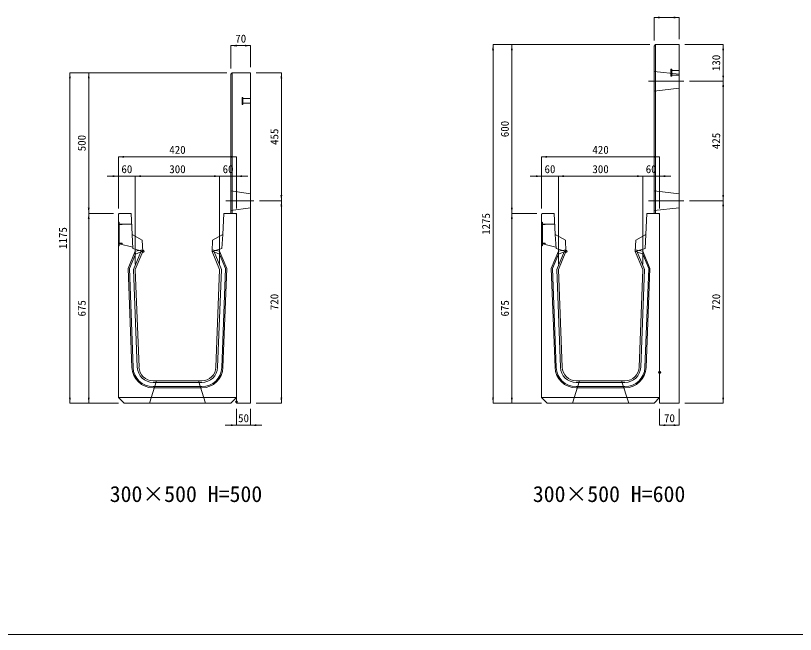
# Model space of a CAD drawing. Units: millimetres at full size; some dimension numbers follow another scale. Extents: x -7442 to 51876, y 9625 to 40052.
# Drawn here: x 8812 to 11585, y 31112 to 33312 of the extents above; entities that cross this region are included whole.
import ezdxf
from ezdxf.enums import TextEntityAlignment as Align

# ---------------------------------------------------------------- set-up
doc = ezdxf.new("R2010")
doc.units = ezdxf.units.MM
doc.header["$LTSCALE"] = 16
doc.header["$PDMODE"] = 32
doc.header["$PDSIZE"] = 8
for name, pattern in [('DASHED', [7.5, 6, -1.5]), ('USER1', [13.5, 7.5, -6]), ('USER2', [285.75, 190.5, -31.75, 31.75, -31.75])]:
    doc.linetypes.add(name, pattern=pattern)
doc.layers.add('0_2', color=7, linetype='Continuous')
for name, color, linetype, lineweight in [('HOLE', 7, 'DASHED', 9), ('KIJUN', 5, 'Continuous', 9), ('WWAY', 5, 'Continuous', 9), ('寸法線', 7, 'Continuous', 9), ('本体', 2, 'Continuous', 13), ('補助線', 8, 'Continuous', 9), ('ｲﾝｻｰﾄ', 3, 'USER1', 9)]:
    doc.layers.add(name, color=color, linetype=linetype, lineweight=lineweight)
doc.styles.add('ＭＳ ゴシック', font='')
doc.styles.get('ＭＳ ゴシック').set_extended_font_data('MS Gothic')

# ---------------------------------------------------------------- blocks, each defined once
blk = doc.blocks.new('filled_arrow')
at = {"color": 0, "linetype": 'Continuous', "lineweight": -2}
blk.add_solid([(7.5, 1.25), (0, 0), (7.5, -1.25)], dxfattribs=at)

msp = doc.modelspace()

# ---------------------------------------------------------------- linework, layer by layer
at = {"layer": 'HOLE'}
for points in [[(9312.25, 32014), (9462.25, 32014), (9487.25, 31934), (9287.25, 31934)], [(10816.96, 32014), (10966.96, 32014), (10991.96, 31934), (10791.96, 31934)]]:
    msp.add_lwpolyline(points, close=True, dxfattribs=at)
at = {"layer": 'KIJUN'}
for p, q in [((9237.37, 32474.46), (9237.5, 32464.34)), ((9257.25, 32472.8), (9264.25, 32474)), ((9517.24, 32472.8), (9510.25, 32474)), ((9537.13, 32474.46), (9537, 32464.34)), ((10742.08, 32474.46), (10742.21, 32464.34)), ((10761.96, 32472.8), (10768.96, 32474)), ((11021.95, 32472.8), (11014.96, 32474)), ((11041.84, 32474.46), (11041.71, 32464.34)), ((9231.2, 32410.09), (9244.42, 32061.88)), ((9250.42, 32062.11), (9237.25, 32409)), ((10735.91, 32410.09), (10749.14, 32061.88)), ((10755.13, 32062.11), (10741.96, 32409)), ((9474.11, 32014), (9300.38, 32014)), ((9300.38, 32008), (9474.11, 32008)), ((10978.82, 32014), (10805.1, 32014)), ((10805.1, 32008), (10978.82, 32008)), ((9474.11, 31993), (9300.38, 31993)), ((9300.38, 31989), (9474.11, 31989)), ((10978.82, 31993), (10805.1, 31993)), ((10805.1, 31989), (10978.82, 31989))]:
    msp.add_line(p, q, dxfattribs=at)
at = {"layer": 'KIJUN', "color": 7, "lineweight": 13}
for p, q in [((9474.11, 32014), (9300.38, 32014)), ((10978.82, 32014), (10805.1, 32014))]:
    msp.add_line(p, q, dxfattribs=at)
at = {"layer": 'KIJUN', "color": 7}
for p, q in [((9177.25, 31954), (9597.25, 31954)), ((10681.96, 31954), (11101.96, 31954))]:
    msp.add_line(p, q, dxfattribs=at)
at = {"layer": 'KIJUN', "color": 7, "lineweight": 13}
for points in [[(9262.25, 32514), (9226.25, 32534), (9222.25, 32609), (9180.25, 32609), (9177.25, 32606), (9177.25, 31954), (9197.25, 31934), (9577.25, 31934), (9597.25, 31954), (9597.25, 32606), (9594.25, 32609), (9552.25, 32609), (9548.25, 32534), (9512.25, 32514), (9510.25, 32474), (9537.25, 32409), (9524.07, 32062.11)], [(10766.96, 32514), (10730.96, 32534), (10726.96, 32609), (10684.96, 32609), (10681.96, 32606), (10681.96, 31954), (10701.96, 31934), (11081.96, 31934), (11101.96, 31954), (11101.96, 32606), (11098.96, 32609), (11056.96, 32609), (11052.96, 32534), (11016.96, 32514), (11014.96, 32474), (11041.96, 32409), (11028.78, 32062.11)], [(9250.42, 32062.11), (9237.25, 32409), (9264.25, 32474), (9262.25, 32514)], [(10755.13, 32062.11), (10741.96, 32409), (10768.96, 32474), (10766.96, 32514)]]:
    msp.add_lwpolyline(points, dxfattribs=at)
at = {"layer": 'KIJUN', "color": 7, "linetype": 'DASHED', "lineweight": 13}
for points in [[(9264.25, 32474), (9228.91, 32484), (9226.25, 32534)], [(9510.25, 32474), (9545.58, 32484), (9548.25, 32534)], [(10768.96, 32474), (10733.62, 32484), (10730.96, 32534)], [(11014.96, 32474), (11050.29, 32484), (11052.96, 32534)]]:
    msp.add_lwpolyline(points, dxfattribs=at)
at = {"layer": 'KIJUN'}
for points in [[(9237.25, 32409), (9264.25, 32474), (9264, 32479.03), (9237.37, 32474.46), (9212.06, 32413.53), (9225.44, 32061.16)], [(9549.06, 32061.16), (9562.44, 32413.53), (9537.13, 32474.46), (9510.5, 32479.03), (9510.25, 32474), (9537.25, 32409), (9524.07, 32062.11)], [(10741.96, 32409), (10768.96, 32474), (10768.71, 32479.03), (10742.08, 32474.46), (10716.77, 32413.53), (10730.15, 32061.16)], [(11053.77, 32061.16), (11067.15, 32413.53), (11041.84, 32474.46), (11015.21, 32479.03), (11014.96, 32474), (11041.96, 32409), (11028.78, 32062.11)], [(9229.44, 32061.31), (9216.09, 32412.81), (9237.55, 32464.47), (9257.25, 32472.8), (9231.2, 32410.09)], [(9530.07, 32061.88), (9543.29, 32410.09), (9517.24, 32472.8), (9537, 32464.34), (9558.41, 32412.81), (9545.06, 32061.31)], [(10734.15, 32061.31), (10720.8, 32412.81), (10742.26, 32464.47), (10761.96, 32472.8), (10735.91, 32410.09)], [(11034.78, 32061.88), (11048, 32410.09), (11021.95, 32472.8), (11041.71, 32464.34), (11063.12, 32412.81), (11049.77, 32061.31)]]:
    msp.add_lwpolyline(points, dxfattribs=at)
for centre, radius, start, end in [((9300.38, 32064), 75, 182.17474, 270), ((9300.38, 32064), 71, 182.17474, 270), ((9300.38, 32064), 56, 182.17474, 270), ((9300.38, 32064), 50, 182.17474, 270), ((9474.11, 32064), 50, 270, 357.82526), ((9474.11, 32064), 56, 270, 357.82526), ((9474.11, 32064), 71, 270, 357.82526), ((9474.11, 32064), 75, 270, 357.82526), ((10805.1, 32064), 75, 182.17474, 270), ((10805.1, 32064), 71, 182.17474, 270), ((10805.1, 32064), 56, 182.17474, 270), ((10805.1, 32064), 50, 182.17474, 270), ((10978.82, 32064), 50, 270, 357.82526), ((10978.82, 32064), 56, 270, 357.82526), ((10978.82, 32064), 71, 270, 357.82526), ((10978.82, 32064), 75, 270, 357.82526)]:
    msp.add_arc(centre, radius, start, end, dxfattribs=at)
at = {"layer": 'KIJUN', "color": 7, "lineweight": 13}
for centre, start, end in [((9300.38, 32064), 182.17474, 270), ((9474.11, 32064), 270, 357.82526), ((10805.1, 32064), 182.17474, 270), ((10978.82, 32064), 270, 357.82526)]:
    msp.add_arc(centre, 50, start, end, dxfattribs=at)
at = {"layer": 'KIJUN'}
for p in [(9264.25, 32474), (9264.25, 32474), (10768.96, 32474), (10768.96, 32474)]:
    msp.add_point(p, dxfattribs=at)
at = {"layer": 'WWAY', "color": 7, "linetype": 'DASHED', "lineweight": 13}
for points in [[(9177.25, 32579), (9180.45, 32577), (9180.45, 32495), (9177.25, 32493)], [(9224.27, 32571), (9180.45, 32571), (9180.45, 32577), (9177.25, 32579)], [(10681.96, 32579), (10685.16, 32577), (10685.16, 32495), (10681.96, 32493)], [(10728.98, 32571), (10685.16, 32571), (10685.16, 32577), (10681.96, 32579)], [(9177.25, 32493), (9180.45, 32495), (9180.45, 32501), (9228.65, 32489)], [(10681.96, 32493), (10685.16, 32495), (10685.16, 32501), (10733.36, 32489)]]:
    msp.add_lwpolyline(points, dxfattribs=at)
at = {"layer": 'WWAY'}
for points in [[(9178.45, 32576), (9180.45, 32576), (9180.45, 32496), (9178.45, 32496)], [(9180.45, 32571), (9190.45, 32571), (9190.45, 32569), (9180.45, 32569)], [(10683.16, 32576), (10685.16, 32576), (10685.16, 32496), (10683.16, 32496)], [(10685.16, 32571), (10695.16, 32571), (10695.16, 32569), (10685.16, 32569)], [(9180.45, 32503), (9190.45, 32503), (9190.45, 32501), (9180.45, 32501)], [(10685.16, 32503), (10695.16, 32503), (10695.16, 32501), (10685.16, 32501)]]:
    msp.add_lwpolyline(points, close=True, dxfattribs=at)
at = {"layer": '寸法線'}
for p, q in [((11081.96, 33305.44), (11171.96, 33305.44)), ((11081.96, 33224), (11081.96, 33305.44)), ((11171.96, 33229), (11171.96, 33305.44)), ((9577.25, 33205.44), (9647.25, 33205.44)), ((9577.25, 33124), (9577.25, 33205.44)), ((9647.25, 33129), (9647.25, 33205.44)), ((10509.49, 31934), (10509.49, 33209)), ((11066.96, 33209), (10509.49, 33209)), ((10576.38, 32609), (10576.38, 33209)), ((11066.96, 33209), (10576.38, 33209)), ((11191.96, 33209), (11327.98, 33209)), ((11327.98, 33079), (11327.98, 33209)), ((9004.78, 31934), (9004.78, 33109)), ((9562.25, 33109), (9004.78, 33109)), ((9071.67, 32609), (9071.67, 33109)), ((9562.25, 33109), (9071.67, 33109)), ((9667.25, 33109), (9756.68, 33109)), ((9756.68, 32654), (9756.68, 33109)), ((11207.76, 33079), (11327.98, 33079)), ((11207.76, 33079), (11327.98, 33079)), ((11327.98, 32654), (11327.98, 33079)), ((9177.25, 32810.01), (9597.25, 32810.01)), ((9177.25, 32626), (9177.25, 32810.01)), ((9597.25, 32626), (9597.25, 32810.01)), ((10681.96, 32810.01), (11101.96, 32810.01)), ((10681.96, 32626), (10681.96, 32810.01)), ((11101.96, 32626), (11101.96, 32810.01)), ((9137.25, 32741.33), (9277.25, 32741.33)), ((9177.25, 32626), (9177.25, 32741.33)), ((9237.25, 32741.33), (9537.25, 32741.33)), ((9237.25, 32429), (9237.25, 32741.33)), ((9237.25, 32429), (9237.25, 32741.33)), ((9497.25, 32741.33), (9637.25, 32741.33)), ((9537.25, 32429), (9537.25, 32741.33)), ((9537.25, 32429), (9537.25, 32741.33)), ((9597.25, 32626), (9597.25, 32741.33)), ((10641.96, 32741.33), (10781.96, 32741.33)), ((10681.96, 32626), (10681.96, 32741.33)), ((10741.96, 32741.33), (11041.96, 32741.33)), ((10741.96, 32429), (10741.96, 32741.33)), ((10741.96, 32429), (10741.96, 32741.33)), ((11001.96, 32741.33), (11141.96, 32741.33)), ((11041.96, 32429), (11041.96, 32741.33)), ((11041.96, 32429), (11041.96, 32741.33)), ((11101.96, 32626), (11101.96, 32741.33)), ((9678.59, 32654), (9756.68, 32654)), ((9678.59, 32654), (9756.68, 32654)), ((9756.68, 31934), (9756.68, 32654)), ((11207.76, 32654), (11327.98, 32654)), ((11207.76, 32654), (11327.98, 32654)), ((11327.98, 31934), (11327.98, 32654)), ((9071.67, 31934), (9071.67, 32609)), ((9160.25, 32609), (9071.67, 32609)), ((9160.25, 32609), (9071.67, 32609)), ((10576.38, 31934), (10576.38, 32609)), ((10664.96, 32609), (10576.38, 32609)), ((10664.96, 32609), (10576.38, 32609)), ((9177.25, 31934), (9004.78, 31934)), ((9177.25, 31934), (9071.67, 31934)), ((9667.25, 31934), (9756.68, 31934)), ((10681.96, 31934), (10509.49, 31934)), ((10681.96, 31934), (10576.38, 31934)), ((11191.96, 31934), (11327.98, 31934)), ((9597.25, 31914), (9597.25, 31855.88)), ((9647.25, 31914), (9647.25, 31855.88)), ((11101.96, 31914), (11101.96, 31855.88)), ((11171.96, 31914), (11171.96, 31855.88)), ((9557.25, 31855.88), (9687.25, 31855.88)), ((11101.96, 31855.88), (11171.96, 31855.88))]:
    msp.add_line(p, q, dxfattribs=at)
at = {"layer": '寸法線', "linetype": 'USER2'}
for p, q in [((11187.76, 33079), (11062.59, 33079)), ((9658.59, 32654), (9559.67, 32654)), ((11187.76, 32654), (11062.59, 32654))]:
    msp.add_line(p, q, dxfattribs=at)
at = {"layer": '本体', "color": 4, "lineweight": 5}
for p, q in [((11086.96, 33209), (11086.96, 32609)), ((9582.25, 33109), (9582.25, 32609))]:
    msp.add_line(p, q, dxfattribs=at)
at = {"layer": '本体', "linetype": 'USER1', "lineweight": 9}
for p, q in [((11081.96, 33114), (11171.96, 33104)), ((11081.96, 33044), (11171.96, 33054)), ((9577.25, 32689), (9647.25, 32679)), ((11081.96, 32689), (11171.96, 32679)), ((9577.25, 32619), (9647.25, 32629)), ((11081.96, 32619), (11171.96, 32629))]:
    msp.add_line(p, q, dxfattribs=at)
at = {"layer": '本体'}
for points in [[(11081.96, 33204), (11086.96, 33209), (11171.96, 33209), (11171.96, 31934), (11101.96, 31934), (11101.96, 32609), (11081.96, 32609)], [(9577.25, 33104), (9582.25, 33109), (9647.25, 33109), (9647.25, 31934), (9597.25, 31934), (9597.25, 32609), (9577.25, 32609)]]:
    msp.add_lwpolyline(points, close=True, dxfattribs=at)
at = {"layer": '補助線', "color": 1, "lineweight": 13}
msp.add_lwpolyline([(6038.24, 38440.37), (16694.11, 38440.37), (16694.11, 31112.1), (6038.24, 31112.1)], close=True, dxfattribs=at)
at = {"layer": '補助線'}
for p in [(11101.96, 32044), (9597.25, 31939)]:
    msp.add_point(p, dxfattribs=at)
at = {"layer": 'ｲﾝｻｰﾄ'}
for p, q in [((11141.96, 33121.5), (11141.96, 33096.5)), ((11144.96, 33121.5), (11141.96, 33121.5)), ((11144.96, 33121.5), (11144.96, 33096.5)), ((11171.96, 33117.5), (11144.96, 33117.5)), ((11171.96, 33117.5), (11171.96, 33100.5)), ((11144.96, 33096.5), (11141.96, 33096.5)), ((11171.96, 33100.5), (11144.96, 33100.5)), ((9617.25, 33021.5), (9617.25, 32996.5)), ((9620.25, 33021.5), (9617.25, 33021.5)), ((9620.25, 33021.5), (9620.25, 32996.5)), ((9647.25, 33017.5), (9620.25, 33017.5)), ((9647.25, 33017.5), (9647.25, 33000.5)), ((9620.25, 32996.5), (9617.25, 32996.5)), ((9647.25, 33000.5), (9620.25, 33000.5))]:
    msp.add_line(p, q, dxfattribs=at)

# ---------------------------------------------------------------- block references
at = {"layer": '寸法線', "xscale": 2.67, "yscale": 2.67}
for p in [(11081.96, 33305.44), (9577.25, 33205.44), (9177.25, 32810.01), (10681.96, 32810.01), (9237.25, 32741.33), (9237.25, 32741.33), (9597.25, 32741.33), (10741.96, 32741.33), (10741.96, 32741.33), (11101.96, 32741.33), (9647.25, 31855.88), (11101.96, 31855.88)]:
    msp.add_blockref('filled_arrow', p, dxfattribs=at)
for p, rotation in [((11171.96, 33305.44), 180), ((9647.25, 33205.44), 180), ((10509.49, 33209), 270), ((10576.38, 33209), 270), ((11327.98, 33209), 270), ((9004.78, 33109), 270), ((9071.67, 33109), 270), ((9756.68, 33109), 270), ((11327.98, 33079), 90), ((11327.98, 33079), 270), ((9597.25, 32810.01), 180), ((11101.96, 32810.01), 180), ((9177.25, 32741.33), 180), ((9537.25, 32741.33), 180), ((9537.25, 32741.33), 180), ((10681.96, 32741.33), 180), ((11041.96, 32741.33), 180), ((11041.96, 32741.33), 180), ((9756.68, 32654), 90), ((11327.98, 32654), 90), ((9756.68, 32654), 270), ((11327.98, 32654), 270), ((9071.67, 32609), 90), ((10576.38, 32609), 90), ((9071.67, 32609), 270), ((10576.38, 32609), 270), ((9004.78, 31934), 90), ((9071.67, 31934), 90), ((9756.68, 31934), 90), ((10509.49, 31934), 90), ((10576.38, 31934), 90), ((11327.98, 31934), 90), ((9597.25, 31855.88), 180), ((11171.96, 31855.88), 180)]:
    msp.add_blockref('filled_arrow', p, dxfattribs=dict(at, rotation=rotation))

# ---------------------------------------------------------------- texts
at = {"layer": '0_2', "style": 'ＭＳ ゴシック'}
for s, p in [('300×500 H=500', (9146.23, 31565.71)), ('300×500 H=600', (10650.94, 31565.71))]:
    msp.add_text(s, height=56.96, dxfattribs=at).set_placement(p, align=Align.BOTTOM_LEFT)
at = {"layer": '寸法線', "style": 'ＭＳ ゴシック'}
for s, p in [('70', (9612.25, 33230.44)), ('420', (9387.25, 32835.01)), ('420', (10891.96, 32835.01)), ('60', (9207.25, 32766.33)), ('300', (9387.25, 32766.33)), ('60', (9567.25, 32766.33)), ('60', (10711.96, 32766.33)), ('300', (10891.96, 32766.33)), ('60', (11071.96, 32766.33)), ('50', (9622.25, 31880.88)), ('70', (11136.96, 31880.88))]:
    msp.add_text(s, height=28.48, dxfattribs=at).set_placement(p, align=Align.MIDDLE_CENTER)
for s, p in [('130', (11302.98, 33144)), ('600', (10551.38, 32909)), ('455', (9731.68, 32881.5)), ('425', (11302.98, 32866.5)), ('500', (9046.67, 32859)), ('1275', (10484.49, 32571.5)), ('1175', (8979.78, 32521.5)), ('720', (9731.68, 32294)), ('720', (11302.98, 32294)), ('675', (9046.67, 32271.5)), ('675', (10551.38, 32271.5))]:
    msp.add_text(s, height=28.48, rotation=90, dxfattribs=at).set_placement(p, align=Align.MIDDLE_CENTER)

doc.saveas('drawing.dxf')
